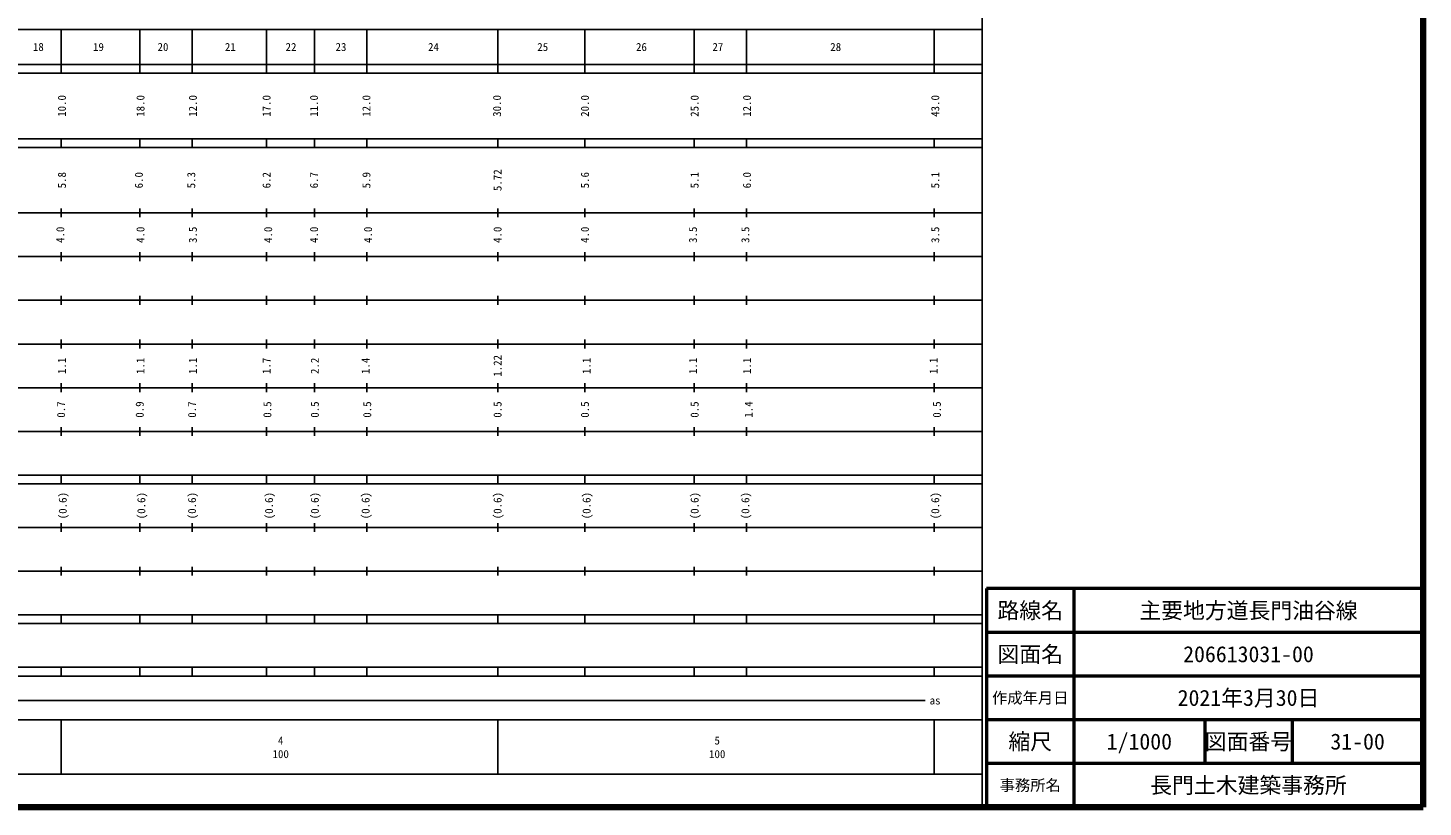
# Model space of a CAD drawing. Units: millimetres on the paper, enlarged 1000 times. Extents: x 40000 to 680000, y 20000 to 380000.
# Drawn here: x 360375 to 680000, y 20000 to 198357 of the extents above; entities that cross this region are included whole.
import ezdxf
from ezdxf.enums import TextEntityAlignment as Align

# ---------------------------------------------------------------- set-up
doc = ezdxf.new("R2010")
doc.units = ezdxf.units.MM
doc.header["$LTSCALE"] = 1000
for name, color, linetype, lineweight in [('M-TTL', 2, 'Continuous', 140), ('M-TTL-BAND', 7, 'Continuous', 25), ('M-TTL-FRAM', 2, 'Continuous', 50), ('M-TTL-LINE', 7, 'Continuous', 50), ('M-TTL-TXT', 7, 'Continuous', 13)]:
    doc.layers.add(name, color=color, linetype=linetype, lineweight=lineweight)
doc.styles.add('ＭＳ ゴシック', font='')
doc.styles.get('ＭＳ ゴシック').set_extended_font_data('MS Gothic')

msp = doc.modelspace()

# ---------------------------------------------------------------- linework, layer by layer
at = {"layer": 'M-TTL'}
for p, q in [((680000, 20000), (680000, 380000)), ((40000, 20000), (680000, 20000))]:
    msp.add_line(p, q, dxfattribs=at)
at = {"layer": 'M-TTL-BAND'}
for p, q in [((579000, 20000), (579000, 370000)), ((68000, 198000), (579000, 198000)), ((368000, 198000), (368000, 188000)), ((386000, 198000), (386000, 188000)), ((398000, 198000), (398000, 188000)), ((415000, 198000), (415000, 188000)), ((426000, 198000), (426000, 188000)), ((438000, 198000), (438000, 188000)), ((468000, 198000), (468000, 188000)), ((488000, 198000), (488000, 188000)), ((513000, 198000), (513000, 188000)), ((525000, 198000), (525000, 188000)), ((568000, 198000), (568000, 188000)), ((40000, 190000), (579000, 190000)), ((40000, 188000), (579000, 188000)), ((40000, 173000), (579000, 173000)), ((368000, 173000), (368000, 171000)), ((386000, 173000), (386000, 171000)), ((398000, 173000), (398000, 171000)), ((415000, 173000), (415000, 171000)), ((426000, 173000), (426000, 171000)), ((438000, 173000), (438000, 171000)), ((468000, 171000), (468000, 173000)), ((488000, 173000), (488000, 171000)), ((513000, 173000), (513000, 171000)), ((525000, 173000), (525000, 171000)), ((568000, 171000), (568000, 173000)), ((40000, 171000), (579000, 171000)), ((368000, 157000), (368000, 155000)), ((386000, 157000), (386000, 155000)), ((398000, 157000), (398000, 155000)), ((415000, 157000), (415000, 155000)), ((426000, 157000), (426000, 155000)), ((438000, 157000), (438000, 155000)), ((468000, 155000), (468000, 157000)), ((488000, 157000), (488000, 155000)), ((513000, 157000), (513000, 155000)), ((525000, 157000), (525000, 155000)), ((568000, 155000), (568000, 157000)), ((40000, 156000), (579000, 156000)), ((46000, 146000), (579000, 146000)), ((368000, 147000), (368000, 145000)), ((386000, 147000), (386000, 145000)), ((398000, 147000), (398000, 145000)), ((415000, 147000), (415000, 145000)), ((426000, 147000), (426000, 145000)), ((438000, 147000), (438000, 145000)), ((468000, 145000), (468000, 147000)), ((488000, 147000), (488000, 145000)), ((513000, 147000), (513000, 145000)), ((525000, 147000), (525000, 145000)), ((568000, 145000), (568000, 147000)), ((52000, 136000), (579000, 136000)), ((368000, 137000), (368000, 135000)), ((386000, 137000), (386000, 135000)), ((398000, 137000), (398000, 135000)), ((415000, 137000), (415000, 135000)), ((426000, 137000), (426000, 135000)), ((438000, 137000), (438000, 135000)), ((468000, 135000), (468000, 137000)), ((488000, 137000), (488000, 135000)), ((513000, 137000), (513000, 135000)), ((525000, 137000), (525000, 135000)), ((568000, 135000), (568000, 137000)), ((46000, 126000), (579000, 126000)), ((368000, 127000), (368000, 125000)), ((386000, 127000), (386000, 125000)), ((398000, 127000), (398000, 125000)), ((415000, 127000), (415000, 125000)), ((426000, 127000), (426000, 125000)), ((438000, 127000), (438000, 125000)), ((468000, 125000), (468000, 127000)), ((488000, 127000), (488000, 125000)), ((513000, 127000), (513000, 125000)), ((525000, 127000), (525000, 125000)), ((568000, 125000), (568000, 127000)), ((52000, 116000), (579000, 116000)), ((368000, 117000), (368000, 115000)), ((386000, 117000), (386000, 115000)), ((398000, 117000), (398000, 115000)), ((415000, 117000), (415000, 115000)), ((426000, 117000), (426000, 115000)), ((438000, 117000), (438000, 115000)), ((468000, 115000), (468000, 117000)), ((488000, 117000), (488000, 115000)), ((513000, 117000), (513000, 115000)), ((525000, 117000), (525000, 115000)), ((568000, 115000), (568000, 117000)), ((46000, 106000), (579000, 106000)), ((368000, 107000), (368000, 105000)), ((386000, 107000), (386000, 105000)), ((398000, 107000), (398000, 105000)), ((415000, 107000), (415000, 105000)), ((426000, 107000), (426000, 105000)), ((438000, 107000), (438000, 105000)), ((468000, 105000), (468000, 107000)), ((488000, 107000), (488000, 105000)), ((513000, 107000), (513000, 105000)), ((525000, 107000), (525000, 105000)), ((568000, 105000), (568000, 107000)), ((40000, 96000), (579000, 96000)), ((368000, 96000), (368000, 94000)), ((386000, 96000), (386000, 94000)), ((398000, 96000), (398000, 94000)), ((415000, 96000), (415000, 94000)), ((426000, 96000), (426000, 94000)), ((438000, 96000), (438000, 94000)), ((468000, 94000), (468000, 96000)), ((488000, 96000), (488000, 94000)), ((513000, 96000), (513000, 94000)), ((525000, 96000), (525000, 94000)), ((568000, 94000), (568000, 96000)), ((40000, 94000), (579000, 94000)), ((49000, 84000), (579000, 84000)), ((368000, 85000), (368000, 83000)), ((386000, 85000), (386000, 83000)), ((398000, 85000), (398000, 83000)), ((415000, 85000), (415000, 83000)), ((426000, 85000), (426000, 83000)), ((438000, 85000), (438000, 83000)), ((468000, 83000), (468000, 85000)), ((488000, 85000), (488000, 83000)), ((513000, 85000), (513000, 83000)), ((525000, 85000), (525000, 83000)), ((568000, 83000), (568000, 85000)), ((40000, 74000), (579000, 74000)), ((368000, 75000), (368000, 73000)), ((386000, 75000), (386000, 73000)), ((398000, 75000), (398000, 73000)), ((415000, 75000), (415000, 73000)), ((426000, 75000), (426000, 73000)), ((438000, 75000), (438000, 73000)), ((468000, 73000), (468000, 75000)), ((488000, 75000), (488000, 73000)), ((513000, 75000), (513000, 73000)), ((525000, 75000), (525000, 73000)), ((568000, 73000), (568000, 75000)), ((40000, 64000), (579000, 64000)), ((368000, 64000), (368000, 62000)), ((386000, 64000), (386000, 62000)), ((398000, 64000), (398000, 62000)), ((415000, 64000), (415000, 62000)), ((426000, 64000), (426000, 62000)), ((438000, 64000), (438000, 62000)), ((468000, 62000), (468000, 64000)), ((488000, 64000), (488000, 62000)), ((513000, 64000), (513000, 62000)), ((525000, 64000), (525000, 62000)), ((568000, 62000), (568000, 64000)), ((40000, 62000), (579000, 62000)), ((40000, 52000), (579000, 52000)), ((368000, 52000), (368000, 50000)), ((386000, 52000), (386000, 50000)), ((398000, 52000), (398000, 50000)), ((415000, 52000), (415000, 50000)), ((426000, 52000), (426000, 50000)), ((438000, 52000), (438000, 50000)), ((468000, 50000), (468000, 52000)), ((488000, 52000), (488000, 50000)), ((513000, 52000), (513000, 50000)), ((525000, 52000), (525000, 50000)), ((568000, 50000), (568000, 52000)), ((40000, 50000), (579000, 50000)), ((70805, 44406), (565903, 44406)), ((40000, 40000), (579000, 40000)), ((368000, 40000), (368000, 27500)), ((468000, 40000), (468000, 27500)), ((568000, 40000), (568000, 27500)), ((68000, 27500), (579000, 27500))]:
    msp.add_line(p, q, dxfattribs=at)
at = {"layer": 'M-TTL-FRAM'}
for p, q in [((680000, 70000), (580000, 70000)), ((580000, 70000), (580000, 20000))]:
    msp.add_line(p, q, dxfattribs=at)
at = {"layer": 'M-TTL-LINE'}
for p, q in [((600000, 70000), (600000, 20000)), ((680000, 60000), (580000, 60000)), ((680000, 50000), (580000, 50000)), ((680000, 40000), (580000, 40000)), ((630000, 40000), (630000, 30000)), ((650000, 40000), (650000, 30000)), ((680000, 30000), (580000, 30000))]:
    msp.add_line(p, q, dxfattribs=at)

# ---------------------------------------------------------------- texts
at = {"layer": 'M-TTL-BAND', "style": 'ＭＳ ゴシック'}
for s, p in [('18', (362761, 194000)), ('19', (376539, 194000)), ('20', (391317, 194000)), ('21', (406762, 194000)), ('22', (420652, 194000)), ('23', (432097, 194000)), ('24', (453287, 194000)), ('25', (478318, 194000)), ('26', (500932, 194000)), ('27', (518433, 194000)), ('28', (545434, 194000)), ('as', (568201, 44406)), ('4', (418288, 35238)), ('5', (518288, 35238)), ('100', (418288, 32131)), ('100', (518288, 32131))]:
    msp.add_text(s, height=1833, dxfattribs=at).set_placement(p, align=Align.MIDDLE_CENTER)
for s, p in [('10.0', (368162, 180500)), ('18.0', (386163, 180500)), ('12.0', (398164, 180500)), ('17.0', (415039, 180500)), ('11.0', (425915, 180500)), ('12.0', (437915, 180500)), ('30.0', (467840, 180500)), ('20.0', (487979, 180500)), ('25.0', (513105, 180500)), ('12.0', (525106, 180500)), ('43.0', (568232, 180500)), ('5.8', (368162, 163500)), ('6.0', (385788, 163500)), ('5.3', (397789, 163500)), ('6.2', (415039, 163500)), ('6.7', (425915, 163500)), ('5.9', (437915, 163500)), ('5.72', (467964, 163500)), ('5.6', (487979, 163500)), ('5.1', (513105, 163500)), ('6.0', (525106, 163500)), ('5.1', (568232, 163500)), ('4.0', (367787, 151000)), ('4.0', (386163, 151000)), ('3.5', (398164, 151000)), ('4.0', (415414, 151000)), ('4.0', (425915, 151000)), ('4.0', (438290, 151000)), ('4.0', (467964, 151000)), ('4.0', (487979, 151000)), ('3.5', (512730, 151000)), ('3.5', (524731, 151000)), ('3.5', (568232, 151000)), ('1.1', (368162, 121000)), ('1.1', (386163, 121000)), ('1.1', (398164, 121000)), ('1.7', (415039, 121000)), ('2.2', (426102, 121000)), ('1.4', (437728, 121000)), ('1.22', (467964, 121000)), ('1.1', (488354, 121000)), ('1.1', (512730, 121000)), ('1.1', (525106, 121000)), ('1.1', (567857, 121000)), ('0.7', (367975, 111000)), ('0.9', (385976, 111000)), ('0.7', (397976, 111000)), ('0.5', (415227, 111000)), ('0.5', (426102, 111000)), ('0.5', (438103, 111000)), ('0.5', (467964, 111000)), ('0.5', (487979, 111000)), ('0.5', (513105, 111000)), ('1.4', (525481, 111000)), ('0.5', (568607, 111000)), ('(0.6)', (368350, 89000)), ('(0.6)', (386351, 89000)), ('(0.6)', (397976, 89000)), ('(0.6)', (415602, 89000)), ('(0.6)', (426102, 89000)), ('(0.6)', (437728, 89000)), ('(0.6)', (467964, 89000)), ('(0.6)', (488354, 89000)), ('(0.6)', (513105, 89000)), ('(0.6)', (524731, 89000)), ('(0.6)', (568232, 89000))]:
    msp.add_text(s, height=1833, rotation=90, dxfattribs=at).set_placement(p, align=Align.MIDDLE_CENTER)
at = {"layer": 'M-TTL-TXT', "style": 'ＭＳ ゴシック'}
for s, height, p in [('路線名', 3666, (590000, 65000)), ('主要地方道長門油谷線', 3666, (640000, 65000)), ('図面名', 3666, (590000, 55000)), ('206613031-00', 3666, (640000, 55000)), ('作成年月日', 2566, (590000, 45000)), ('2021年3月30日', 3666, (640000, 45000)), ('縮尺', 3666, (590000, 35000)), ('1/1000', 3666, (615000, 35000)), ('図面番号', 3666, (640000, 35000)), ('31-00', 3666, (665000, 35000)), ('事務所名', 2566, (590000, 25000)), ('長門土木建築事務所', 3666, (640000, 25000))]:
    msp.add_text(s, height=height, dxfattribs=at).set_placement(p, align=Align.MIDDLE_CENTER)

doc.saveas('drawing.dxf')
